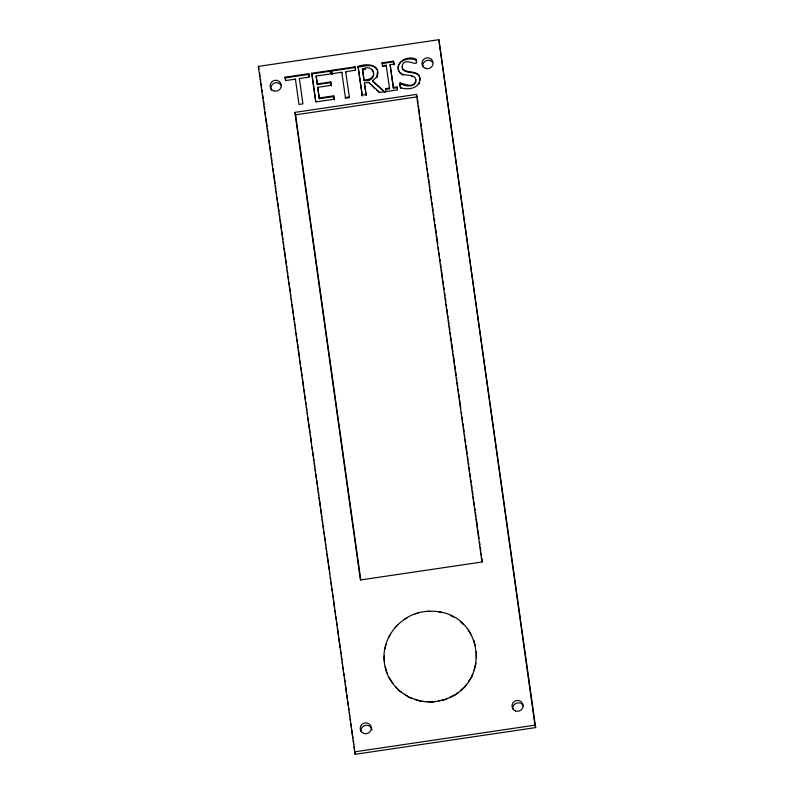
<?xml version="1.0" encoding="UTF-8"?>
<svg xmlns="http://www.w3.org/2000/svg" width="794" height="794" viewBox="0 0 794 794"><rect width="100%" height="100%" fill="white"/><g stroke="black" fill="none" stroke-linecap="round" stroke-linejoin="round"><path stroke-width="1.19" d="M377.557 71.46L376.664 76.988L372.634 80.79L372.843 81.474L385.06 92.422L372.634 80.79M377.755 75.102C379.681 63.52 365.419 63.52 358.054 66.388L362.282 95.786L358.054 66.388M373.508 72.353C374.837 78.11 368.347 79.926 363.94 79.926L362.421 69.088C375.731 62.458 378.093 82.844 364.148 80.611L363.94 79.926M426.507 701.549L432.839 702.134L435.717 701.37C411.361 705.39 385.894 686.215 384.276 661.342C381.259 636.53 402.31 612.7 427.033 611.39C486.365 606.924 494.722 692.398 436.64 701.35M415.709 79.44L415.56 81.454C411.997 92.183 395.124 75.867 400.781 88.342L399.908 82.874M384.256 655.844L384.276 661.342M384.782 649.274L386.003 644.698M476.013 663.109L474.167 670.007M402.31 67.996L402.469 66.1M476.44 657.869L476.4 651.546M472.638 674.245L471.825 676.806L468.678 681.093M419.024 83.975L419.659 82.338M388.514 637.741L390.549 634.227M376.862 77.663L377.418 76.432M466.475 684.259L464.947 686.701L460.441 690.304M395.194 627.558L397.665 625.086M457.89 692.477L455.726 694.542L450.119 697.023M404.305 619.449L406.975 617.881M447.409 698.323L444.769 699.802L438.526 700.824M415.173 613.941L417.952 613.157M427.033 611.39L429.911 611.33M258.338 66.408L438.864 39.7L535.662 727.592L355.136 754.3L258.338 66.408L259.062 68.84M295.646 79.797L295.437 79.122L285.562 80.581L285.086 77.187L308.757 73.683L309.273 76.631M334.026 97.662L334.343 99.925L334.145 99.24L315.744 101.96L311.724 73.246L330.115 70.527L330.632 73.465M331.416 70.329L332.1 74.408L331.416 70.329L355.087 66.835L355.613 69.773M383.571 66.319L386.39 65.902L386.182 65.227L382.43 65.773L382.629 66.458L382.023 62.845L393.437 61.158L394.052 64.771L393.437 61.158M285.086 77.187L285.294 77.862L308.955 74.368M311.724 73.246L311.923 73.921L330.314 71.202M331.624 71.013L355.295 67.51M358.253 67.073C364.218 66.507 373.795 62.805 377.249 70.1M393.645 61.833L382.222 63.53L382.023 62.845M393.298 87.499L397.05 86.943L397.258 87.618L393.506 88.174L393.298 87.499L390.092 64.642L393.854 64.086M295.437 79.122L298.991 104.441L302.901 103.865L299.358 78.537L309.233 77.078L308.757 73.683M317.213 83.936L330.711 81.931L331.386 86.01L330.909 82.616L317.411 84.611L316.111 76.065L330.592 73.921L330.115 70.527M331.892 73.723L341.777 72.264L341.976 72.949M349.439 97.692L345.688 71.688L355.563 70.229L355.087 66.835M362.421 69.088L362.63 69.773L365.528 69.346M319.178 97.99L333.669 95.846L333.867 96.531L319.387 98.674L319.178 97.99L317.689 87.33L331.177 85.325M364.386 83.112L366.193 95.211L364.386 83.112L368.853 82.457L379.78 92.491L384.862 91.737M400.116 83.559C404.573 86.189 412.89 87.886 415.768 82.129C417.287 70.855 400.732 79.072 398.439 69.882M385.636 88.63L389.388 88.074L389.586 88.759L385.834 89.315L385.636 88.63L386.043 91.568L397.466 89.871L397.05 86.943M349.231 97.007L345.321 97.593L345.529 98.267L341.777 72.264M362.074 95.111L365.994 94.526M346.502 98.119L348.457 97.831M294.872 112.391L416.443 94.407L417.168 96.838L295.596 114.822L294.872 112.391L360.407 579.977L481.988 561.993L416.443 94.407M354.412 751.868L534.938 725.16L535.662 727.592M423.589 701.36L420.741 701.36L414.895 699.256M439.052 611.916L442.04 612.64M400.583 87.658C407.391 90.119 418.865 88.839 419.748 79.936C420.542 69.247 407.421 73.911 402.588 68.919M416.374 62.16L415.858 59.203C406.657 54.31 391.631 64.632 400.94 73.911M416.056 59.878C409.218 57.416 397.516 59.907 398.3 68.999M411.659 76.264L413.386 76.681M411.868 698.244L409.297 697.549L404.424 694.194M450.406 615.419L453.463 617.077M402.062 74.636L403.292 75.152M401.387 692.199L399.303 690.949L395.71 686.78M460.391 621.642L463.299 624.421M374.52 88.154L368.853 82.457M376.346 89.821L379.075 92.332M392.901 683.604L389.239 677.52M468.341 630.128L470.773 634.168M372.247 70.07L373.438 71.867M387.055 673.074L385.348 667M473.79 640.321L475.278 645.611M400.186 82.834L400.394 83.519M390.092 64.642L393.506 88.174M345.688 71.688L345.886 72.363M330.711 81.931L330.909 82.616M316.111 76.065L317.411 84.611M317.689 87.33L319.387 98.674M299.358 78.537L299.556 79.221M438.864 39.7L534.938 725.16M415.858 59.203C420.393 69.664 404.96 55.739 402.27 65.426C400.831 77.256 421.525 67.728 419.957 80.611M417.515 99.29L418.031 102.972M418.369 105.423L419.579 114.018M420.095 117.701L420.433 120.152M420.78 122.604L421.296 126.286M421.644 128.747L421.981 131.199M422.329 133.65L422.845 137.332M423.192 139.794L423.53 142.245M423.877 144.697L424.393 148.379M424.74 150.83L425.941 159.425M426.289 161.877L426.805 165.559M427.142 168.02L427.49 170.472M427.837 172.923L428.353 176.605M428.691 179.067L429.207 182.739M429.554 185.201L429.901 187.652M430.239 190.103L430.755 193.786M431.102 196.247L431.618 199.929M431.966 202.381L432.303 204.832M432.651 207.294L433.167 210.966M433.514 213.427L433.852 215.879M434.199 218.33L434.715 222.012M435.062 224.474L436.263 233.059M436.611 235.52L437.812 244.105M438.328 247.788L438.675 250.239M439.013 252.7L439.529 256.383M439.876 258.834L440.223 261.286M440.561 263.747L441.077 267.429M441.424 269.881L442.625 278.466M442.973 280.927L443.489 284.609M443.826 287.061L444.174 289.512M444.69 293.194L445.037 295.656M445.374 298.107L445.891 301.789M446.238 304.241L446.585 306.692M446.923 309.154L447.439 312.836M447.786 315.287L448.134 317.739M448.471 320.2L448.987 323.883M449.335 326.334L449.851 330.016M450.198 332.468L450.535 334.919M450.883 337.381L451.399 341.063M451.746 343.514L452.947 352.109M453.295 354.561L454.496 363.146M454.843 365.607L455.359 369.289M455.696 371.741L456.213 375.423M456.56 377.875L456.907 380.336M457.245 382.787L457.761 386.47M458.108 388.921L458.456 391.373M458.793 393.834L459.309 397.516M459.657 399.968L460.857 408.563M461.374 412.245L461.721 414.696M462.068 417.148L462.584 420.83M462.922 423.281L463.269 425.743M463.617 428.194L464.133 431.876M464.47 434.328L464.818 436.789M465.165 439.241L465.681 442.923M466.018 445.374L467.229 453.969M467.567 456.421L468.083 460.103M468.43 462.555L468.778 465.016M469.115 467.468L469.631 471.15M469.979 473.601L470.495 477.283M470.842 479.745L471.179 482.196M471.527 484.648L472.043 488.33M472.39 490.781L472.906 494.464M473.244 496.925L473.591 499.376M473.939 501.828L474.455 505.51M474.792 507.971L475.14 510.423M475.487 512.874L476.003 516.557M476.34 519.008L477.551 527.603M477.889 530.055L479.09 538.65M479.606 542.332L479.953 544.783M480.301 547.235L480.817 550.917M481.154 553.378L481.501 555.83M481.849 558.281L482.365 561.963M386.182 65.227L389.586 88.759M362.63 69.773L364.148 80.611M333.669 95.846L334.145 99.24M311.923 73.921L315.784 101.443M295.596 114.822L360.784 579.957M285.294 77.862L285.612 80.125M259.578 72.522L260.095 76.204M260.442 78.666L260.779 81.117M261.127 83.578L261.643 87.261M261.99 89.722L262.338 92.173M262.675 94.635L263.191 98.317M263.539 100.778L264.055 104.461M264.402 106.912L264.739 109.374M265.087 111.835L265.603 115.517M265.95 117.969L267.151 126.574M267.499 129.025L268.015 132.717M268.362 135.169L268.7 137.63M269.047 140.081L269.563 143.774M269.91 146.225L270.426 149.907M270.774 152.369L271.111 154.83M271.459 157.281L271.975 160.964M272.322 163.425L272.66 165.886M273.007 168.338L273.523 172.02M273.87 174.482L275.071 183.077M275.419 185.538L275.935 189.22M276.282 191.682L276.62 194.133M277.146 197.825L277.483 200.277M277.831 202.738L278.347 206.42M278.694 208.882L279.031 211.333M279.379 213.794L279.895 217.477M280.242 219.928L281.443 228.533M281.791 230.985L282.307 234.677M282.654 237.128L282.992 239.59M283.339 242.041L283.855 245.733M284.202 248.185L285.403 256.79M285.751 259.241L286.267 262.923M286.614 265.385L286.952 267.846M287.299 270.297L287.815 273.98M288.162 276.441L288.679 280.123M289.026 282.585L289.363 285.036M289.711 287.497L290.227 291.18M290.574 293.641L290.912 296.093M291.259 298.554L291.775 302.236M292.123 304.697L293.323 313.293M293.84 316.975L294.187 319.436M294.534 321.888L295.05 325.58M295.388 328.031L295.735 330.493M296.083 332.944L296.599 336.636M296.946 339.088L297.284 341.549M297.631 344.001L298.147 347.693M298.494 350.144L299.695 358.749M300.043 361.201L300.559 364.883M300.906 367.344L301.244 369.806M301.591 372.257L302.107 375.939M302.454 378.401L303.655 386.996M304.003 389.457L304.519 393.139M304.866 395.601L305.382 399.283M305.72 401.744L306.067 404.196M306.415 406.657L306.931 410.339M307.268 412.801L307.615 415.252M307.963 417.713L308.479 421.396M308.826 423.857L310.027 432.452M310.375 434.904L311.576 443.509M312.092 447.191L312.439 449.652M312.786 452.104L313.302 455.796M313.64 458.247L313.987 460.709M314.335 463.16L314.851 466.842M315.198 469.304L315.536 471.765M315.883 474.217L316.399 477.899M316.746 480.36L317.263 484.042M317.6 486.504L317.947 488.955M318.295 491.417L318.811 495.099M319.158 497.56L320.359 506.155M320.707 508.617L321.907 517.212M322.255 519.673L322.771 523.355M323.118 525.817L323.634 529.499M323.972 531.95L324.319 534.412M324.667 536.863L325.183 540.555M325.52 543.007L325.868 545.468M326.215 547.92L326.731 551.612M327.078 554.063L328.279 562.668M328.627 565.12L329.143 568.812M329.48 571.263L329.828 573.725M330.344 577.407L330.691 579.858M331.038 582.32L331.555 586.002M331.892 588.463L332.239 590.915M332.587 593.376L333.103 597.058M333.44 599.52L334.651 608.115M334.999 610.576L335.515 614.258M335.852 616.72L336.199 619.171M336.547 621.633L337.063 625.315M337.4 627.776L338.611 636.371M338.959 638.823L340.16 647.428M340.507 649.879L341.023 653.571M341.36 656.023L341.886 659.715M342.224 662.166L342.571 664.628M342.919 667.079L343.435 670.771M343.772 673.223L344.12 675.684M344.467 678.136L344.983 681.818M345.321 684.279L346.531 692.874M346.879 695.336L347.395 699.018M347.732 701.479L348.248 705.161M348.596 707.623L348.943 710.074M349.291 712.536L349.807 716.218M350.144 718.679L350.491 721.131M350.839 723.592L351.355 727.274M351.692 729.736L352.903 738.331M353.251 740.792L353.767 744.474M354.104 746.926L354.452 749.387M354.799 751.839L355.136 754.3M512.775 709.082A5.588 5.449 -16.6 0 1 523.444 706.074M360.962 731.542A5.588 5.449 -16.6 0 1 365.736 725.329A5.588 5.449 -16.6 0 1 372.019 729.904M422.706 66.507A5.588 5.449 -16.6 0 1 432.641 62.279M271.28 90.337A5.588 5.449 -16.6 0 1 274.258 83.152A5.588 5.449 -16.6 0 1 281.562 85.96M515.465 710.918A5.588 5.449 -16.6 0 0 523.097 705.022A5.588 5.449 -16.6 0 0 514.155 701.578A5.588 5.449 -16.6 0 0 515.465 710.918M363.662 733.378A5.588 5.449 -16.6 0 0 371.294 727.483A5.588 5.449 -16.6 0 0 362.352 724.029A5.588 5.449 -16.6 0 0 363.662 733.378M425.405 68.344A5.588 5.449 -16.6 0 0 433.038 62.448A5.588 5.449 -16.6 0 0 424.095 58.994A5.588 5.449 -16.6 0 0 425.405 68.344M273.593 90.804A5.588 5.449 -16.6 0 0 281.225 84.898A5.588 5.449 -16.6 0 0 272.282 81.454A5.588 5.449 -16.6 0 0 273.593 90.804"/></g></svg>
